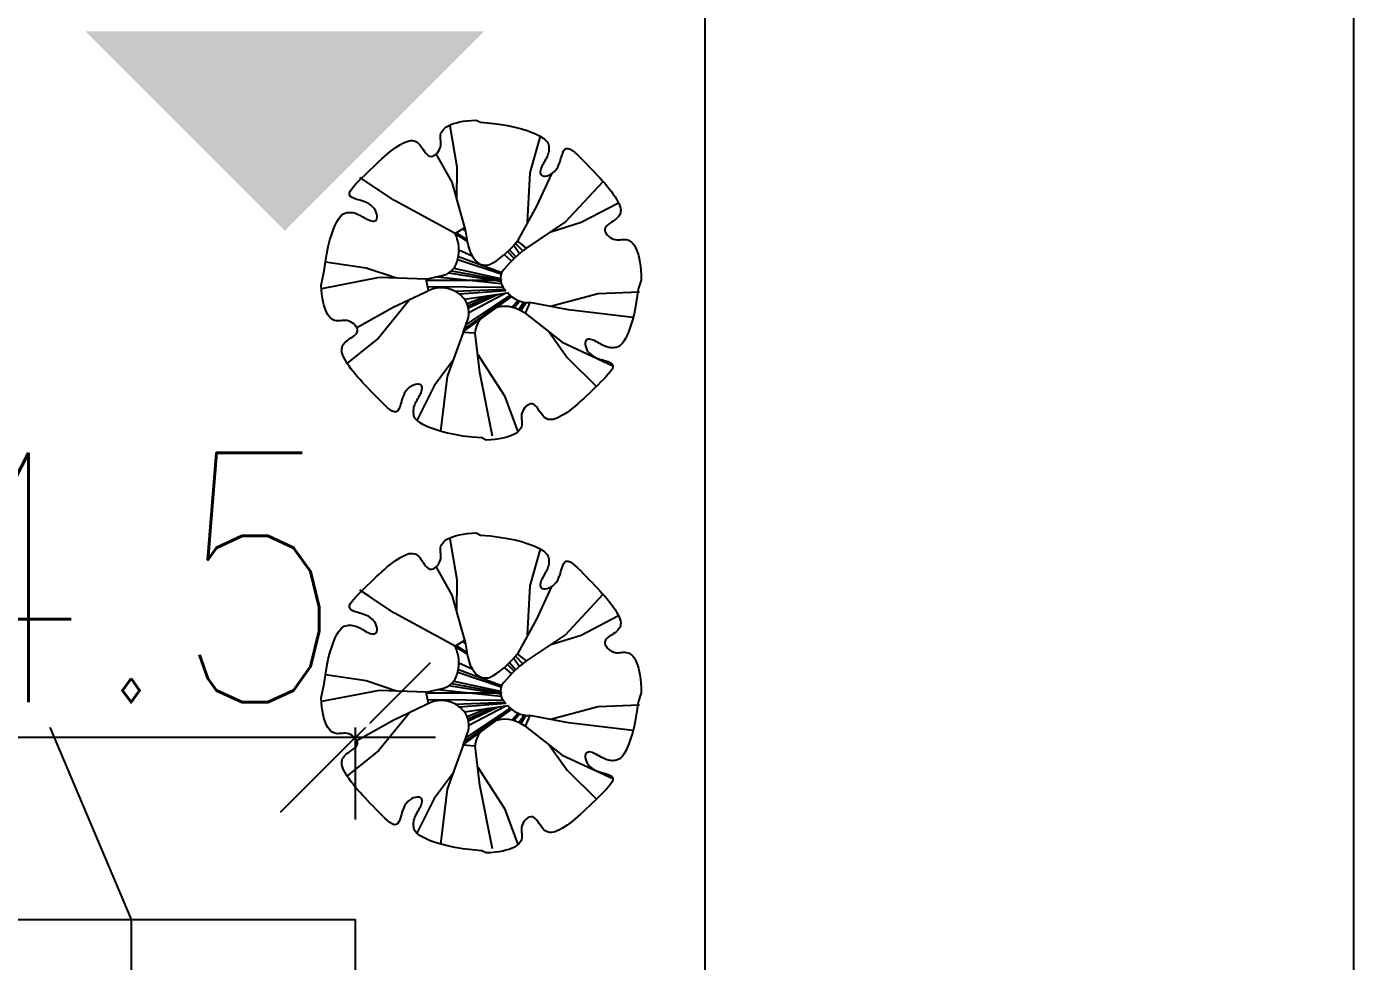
# Model space of a CAD drawing. Extents: x -93062 to 326984, y -142534 to 91021.
# Drawn here: x -54163 to -53540, y 82304 to 82742 of the extents above; entities that cross this region are included whole.
import ezdxf
from ezdxf.enums import TextEntityAlignment as Align

# ---------------------------------------------------------------- set-up
doc = ezdxf.new("R2010")
doc.units = 0
doc.header["$LTSCALE"] = 1000
doc.header["$MEASUREMENT"] = 0
doc.layers.get('0').update_dxf_attribs({"color": 8})
doc.styles.add('COMPLEX', font='COMPLEX')
doc.styles.add('hz', font='GEDITXT', dxfattribs={"width": 0.8, "bigfont": 'DXT'})
doc.styles.add('SIM', font='GEDITXT', dxfattribs={"width": 0.8, "bigfont": 'DXT'})
doc.styles.add('SIMPLEX', font='GEDITXT', dxfattribs={"height": 0.2, "bigfont": 'DXT'})
doc.styles.get("Standard").update_dxf_attribs({"font": 'gbenor.shx', "bigfont": 'gbcbig.shx'})

# ---------------------------------------------------------------- blocks, each defined once
blk = doc.blocks.new('_Oblique')
at = {"color": 0, "linetype": 'ByBlock', "lineweight": -2}
blk.add_line((-0.5, -0.5), (0.5, 0.5), dxfattribs=at)
blk = doc.blocks.new('A$C672165B9')
blk.add_hatch(color=251).paths.add_polyline_path([(11451.3, 15467.7), (10949.1, 15467.7), (11200.2, 15216.7)])
at = {"color": 251, "ltscale": 10}
for p, q in [((12547.2, 19521.2), (12547.2, 14893.5)), ((12547.2, 14893.5), (12547.2, 10817.5)), ((10723.1, 14348.8), (11289.2, 14348.8)), ((11006.2, 14348.8), (11006.2, 11361))]:
    blk.add_line(p, q, dxfattribs=at)
at = {"color": 251, "ltscale": 5}
blk.add_line((11729.5, 16477.1), (11729.5, 10062.7), dxfattribs=at)
at = {"color": 251}
for p, q in [((11417.2, 15296.9), (11408.6, 15348.3)), ((11509.3, 15289.6), (11522.3, 15335.7)), ((11411, 15277.7), (11391, 15313.5)), ((11416.9, 15256.8), (11417.2, 15296.9)), ((11506, 15227.5), (11509.3, 15289.6)), ((11338.2, 15254.9), (11294.8, 15283.8)), ((11427.2, 15220.9), (11411, 15277.7)), ((11536.3, 15288.4), (11517.4, 15247.4)), ((11553.6, 15227.3), (11601.3, 15278.7)), ((11414.8, 15213.3), (11338.2, 15254.9)), ((11517.4, 15247.4), (11493.5, 15203.9)), ((11573.7, 15227.3), (11620, 15251.4)), ((11504.5, 15194.4), (11553.6, 15227.3)), ((11535.5, 15215.3), (11573.7, 15227.3)), ((11414.8, 15213.3), (11427.2, 15220.9)), ((11414.8, 15213.3), (11414.8, 15213.3)), ((11414.9, 15213), (11430, 15203.6)), ((11416.1, 15214.1), (11429.7, 15205.4)), ((11424.1, 15219), (11428, 15216.2)), ((11427.2, 15220.9), (11430.5, 15200.6)), ((11419.6, 15192.5), (11436.2, 15185)), ((11480.8, 15190.3), (11489.1, 15181.7)), ((11483.3, 15192.6), (11491.1, 15183.6)), ((11488.8, 15198.4), (11495.9, 15187.9)), ((11490.8, 15200.6), (11500, 15191.3)), ((11493.6, 15203.5), (11504.5, 15194.8)), ((11504.5, 15194.8), (11500.9, 15191.9)), ((11302.7, 15169.5), (11251.2, 15177.2)), ((11418.1, 15180.5), (11472.8, 15162.3)), ((11418.9, 15184.2), (11473.5, 15163.9)), ((11476.6, 15186.5), (11485.9, 15178.5)), ((11319, 15157.7), (11246.5, 15143.4)), ((11340.7, 15156.8), (11302.7, 15169.5)), ((11378.1, 15155.5), (11319, 15157.7)), ((11378.1, 15155.5), (11398.6, 15160.1)), ((11381.4, 15141.4), (11378.1, 15155.5)), ((11392.4, 15158.7), (11472.8, 15150.3)), ((11407, 15163.7), (11472.1, 15153.3)), ((11410.3, 15166.3), (11473.8, 15154.4)), ((11413, 15169.3), (11471.9, 15156.4)), ((11336.5, 15120.2), (11376.3, 15138.9)), ((11376.3, 15138.9), (11381.4, 15141.4)), ((11378.3, 15154.4), (11473.8, 15154.4)), ((11380.3, 15146.4), (11475.2, 15145.4)), ((11414.8, 15140.5), (11477.1, 15143)), ((11420.1, 15137), (11478.7, 15141.4)), ((11426.5, 15130.6), (11481.3, 15138.6)), ((11595.2, 15137.5), (11647.3, 15139.6)), ((11357.4, 15129.6), (11318.2, 15081.4)), ((11425.4, 15089.5), (11486.1, 15133.8)), ((11426.7, 15093.1), (11485.4, 15134.4)), ((11428.4, 15097.9), (11484.4, 15135.3)), ((11429.9, 15124.8), (11454.6, 15134.7)), ((11430.9, 15122), (11462.9, 15135.9)), ((11431.6, 15119.4), (11468.9, 15136.8)), ((11432.2, 15113.7), (11478.6, 15138.2)), ((11486.4, 15120.3), (11494.4, 15128.8)), ((11488.6, 15119.7), (11496, 15128.1)), ((11495, 15117.1), (11501.5, 15126.6)), ((11497.8, 15115.6), (11504.3, 15126.2)), ((11508.8, 15126.1), (11503.2, 15112.6)), ((11557.6, 15116.8), (11508.8, 15126.1)), ((11535.2, 15121.5), (11595.2, 15137.5)), ((11290.8, 15094.6), (11336.5, 15120.2)), ((11503.2, 15112.6), (11495.8, 15116.7)), ((11503.2, 15112.6), (11549.7, 15076.2)), ((11638.8, 15107.2), (11557.6, 15116.8)), ((11425.1, 15088.6), (11404.7, 15033.1)), ((11425.1, 15088.6), (11430.5, 15103.6)), ((11439.6, 15087.5), (11425.1, 15088.6)), ((11532.7, 15089.7), (11555.9, 15057)), ((10698, 15076.7), (11006.2, 14348.8)), ((11318.2, 15081.4), (11278.5, 15049.9)), ((11445.8, 15038.2), (11440, 15087.7)), ((11549.7, 15076.2), (11613.6, 15046.6)), ((11443.3, 15060.9), (11477.1, 15008.8)), ((11555.9, 15057), (11593.1, 15020.5)), ((11412.3, 15053.5), (11388.5, 15021.3)), ((11461.8, 14958), (11445.8, 15038.2)), ((11388.5, 15021.3), (11366.7, 14977.6)), ((11404.7, 15033.1), (11396.4, 14964)), ((11477.1, 15008.8), (11494, 14963.3)), ((11417.2, 14776.7), (11408.6, 14828.1)), ((11509.3, 14769.4), (11522.3, 14815.5)), ((11411, 14757.6), (11391, 14793.4)), ((11416.9, 14736.6), (11417.2, 14776.7)), ((11427.2, 14700.7), (11411, 14757.6)), ((11506, 14707.4), (11509.3, 14769.4)), ((11536.3, 14768.2), (11517.4, 14727.3)), ((11553.6, 14707.2), (11601.3, 14758.6)), ((11414.8, 14693.2), (11338.2, 14734.7)), ((11517.4, 14727.3), (11493.5, 14683.7)), ((11573.7, 14707.2), (11620, 14731.3)), ((11504.5, 14674.2), (11553.6, 14707.2)), ((11535.5, 14695.1), (11573.7, 14707.2)), ((11414.8, 14693.2), (11427.2, 14700.7)), ((11414.8, 14693.2), (11414.8, 14693.2)), ((11414.9, 14692.8), (11430, 14683.4)), ((11416.1, 14693.9), (11429.7, 14685.2)), ((11424.1, 14698.9), (11428, 14696.1)), ((11427.2, 14700.7), (11430.5, 14680.4)), ((11289.2, 14474.6), (11289.2, 14679.1)), ((11419.6, 14672.3), (11436.2, 14664.8)), ((11480.8, 14670.1), (11489.1, 14661.6)), ((11483.3, 14672.5), (11491.1, 14663.5)), ((11488.8, 14678.2), (11495.9, 14667.7)), ((11490.8, 14680.5), (11500, 14671.1)), ((11493.6, 14683.3), (11504.5, 14674.7)), ((11504.5, 14674.7), (11500.9, 14671.8)), ((11418.1, 14660.4), (11472.8, 14642.1)), ((11418.9, 14664), (11473.5, 14643.8)), ((11476.6, 14666.3), (11485.9, 14658.3)), ((11378.1, 14635.4), (11319, 14637.5)), ((11378.1, 14635.4), (11398.6, 14639.9)), ((11392.4, 14638.5), (11472.8, 14630.2)), ((11407, 14643.5), (11472.1, 14633.1)), ((11410.3, 14646.1), (11473.8, 14634.3)), ((11413, 14649.1), (11471.9, 14636.3)), ((11376.3, 14618.8), (11381.4, 14621.2)), ((11381.4, 14621.2), (11378.1, 14635.4)), ((11378.3, 14634.3), (11473.8, 14634.3)), ((11380.3, 14626.2), (11475.2, 14625.2)), ((11414.8, 14620.3), (11477.1, 14622.8)), ((11420.1, 14616.8), (11478.7, 14621.2)), ((11357.4, 14609.4), (11318.2, 14561.2)), ((11336.5, 14600), (11376.3, 14618.8)), ((11425.4, 14569.4), (11486.1, 14613.7)), ((11426.5, 14610.4), (11481.3, 14618.4)), ((11426.7, 14572.9), (11485.4, 14614.2)), ((11428.4, 14577.7), (11484.4, 14615.1)), ((11429.9, 14604.6), (11454.6, 14614.5)), ((11430.9, 14601.8), (11462.9, 14615.7)), ((11431.6, 14599.3), (11468.9, 14616.6)), ((11432.2, 14593.5), (11478.6, 14618)), ((11486.4, 14600.1), (11494.4, 14608.6)), ((11488.6, 14599.5), (11496, 14607.9)), ((11495, 14596.9), (11501.5, 14606.4)), ((11497.8, 14595.4), (11504.3, 14606.1)), ((11508.8, 14605.9), (11503.2, 14592.5)), ((11557.6, 14596.6), (11508.8, 14605.9)), ((11535.2, 14601.3), (11595.2, 14617.3)), ((11595.2, 14617.3), (11647.3, 14619.4)), ((11503.2, 14592.5), (11495.8, 14596.5)), ((11503.2, 14592.5), (11549.7, 14556)), ((11638.8, 14587.1), (11557.6, 14596.6)), ((10622.5, 14578.4), (11389.9, 14578.4)), ((11425.1, 14568.5), (11430.5, 14583.5)), ((11318.2, 14561.2), (11278.5, 14529.8)), ((11425.1, 14568.5), (11404.7, 14513)), ((11439.6, 14567.3), (11425.1, 14568.5)), ((11445.8, 14518), (11440, 14567.6)), ((11532.7, 14569.5), (11555.9, 14536.9)), ((11549.7, 14556), (11613.6, 14526.4)), ((11443.3, 14540.8), (11477.1, 14488.6)), ((11555.9, 14536.9), (11593.1, 14500.3)), ((11412.3, 14533.3), (11388.5, 14501.1)), ((11404.7, 14513), (11396.4, 14443.8)), ((11461.8, 14437.8), (11445.8, 14518)), ((11388.5, 14501.1), (11366.7, 14457.5)), ((11477.1, 14488.6), (11494, 14443.2)), ((11289.2, 11078), (11289.2, 14348.8))]:
    blk.add_line(p, q, dxfattribs=at)
for centre, radius, start, end in [((11358.6, 15188.2), 61.6, 14.4178, 24.1148), ((11374.4, 15192.2), 45.2, 336.9883, 14.4178), ((11474.9, 15207.9), 44.9, 189.3639, 219.0167), ((11391.9, 15285.9), 130.6, 302.6981, 321.0769), ((11589.2, 15078.2), 144, 127.8129, 143.5558), ((11393.3, 15184.2), 24.7, 282.5027, 336.9883), ((11453.2, 15190.4), 17.1, 219.0167, 302.6981), ((11491.4, 15156.3), 19.5, 157.6896, 229.9924), ((11397.2, 15107.9), 37, 40.3701, 115.2365), ((11507.7, 15160), 34, 217.5776, 271.9347), ((11403.7, 15113.4), 28.5, 340.023, 40.3701), ((11477.6, 15083.1), 38.2, 61.518, 173.4049), ((11358.6, 14668), 61.6, 14.4178, 24.1148), ((11374.4, 14672.1), 45.2, 336.9883, 14.4178), ((11474.9, 14687.8), 44.9, 189.3639, 219.0167), ((11391.9, 14765.8), 130.6, 302.6981, 321.0769), ((11589.2, 14558), 144, 127.8129, 143.5558), ((11393.3, 14664.1), 24.7, 282.5027, 336.9883), ((11453.2, 14670.2), 17.1, 219.0167, 302.6981), ((11491.4, 14636.1), 19.5, 157.6896, 229.9924), ((11397.2, 14587.7), 37, 40.3701, 115.2365), ((11403.7, 14593.2), 28.5, 340.023, 40.3701), ((11507.7, 14639.8), 34, 217.5776, 271.9347), ((11477.6, 14562.9), 38.2, 61.518, 173.4049)]:
    blk.add_arc(centre, radius, start, end, dxfattribs=at)
at = {"color": 251, "xscale": 188.7010318362808, "yscale": 188.7010318362808, "zscale": 188.7010318362808}
blk.add_blockref('_Oblique', (11289.2, 14578.4), dxfattribs=at)
at = {"color": 251, "style": 'SIMPLEX', "width": 0.8}
for height, p in [(75.5, (5032.8, 24516.1)), (75.5, (4692.1, 24249.2)), (251.6, (24745.2, 6386.7))]:
    blk.add_attdef('JZW', text='', height=height, rotation=360, dxfattribs=at).set_placement(p, align=Align.MIDDLE)
at = {"color": 251, "style": 'COMPLEX', "width": 1.041667}
for height, p, p2 in [(135.3, (18779.9, 24022.5), (18900.7, 24022.5)), (112.7, (24159.1, 23918), (24259.7, 23918)), (112.7, (19107.7, 22514.6), (19208.3, 22514.6)), (112.7, (19107.7, 21130.8), (19208.3, 21130.8)), (112.7, (19107.7, 19910.6), (19208.3, 19910.6)), (112.7, (19107.7, 19155.8), (19208.3, 19155.8)), (112.7, (19107.7, 17646.2), (19208.3, 17646.2)), (112.7, (19107.7, 16262.4), (19208.3, 16262.4)), (112.7, (19107.7, 15255.9), (19208.3, 15255.9)), (112.7, (19107.7, 14167), (19208.3, 14167)), (112.7, (19107.7, 13933.9), (19208.3, 13933.9)), (112.7, (19107.7, 12878.3), (19208.3, 12878.3)), (146.5, (35125.9, 12740.3), (35256.8, 12740.3)), (112.7, (19107.7, 11494.5), (19208.3, 11494.5)), (112.7, (19107.7, 10274.2), (19208.3, 10274.2)), (112.7, (19107.7, 9519.4), (19208.3, 9519.4)), (112.7, (19107.7, 8009.8), (19208.3, 8009.8)), (112.7, (19107.7, 6626), (19208.3, 6626)), (112.7, (19107.7, 5619.6), (19208.3, 5619.6)), (112.7, (18534.3, 4487.4), (18635, 4487.4)), (135.3, (10257.2, 2831.6), (10378, 2831.6)), (135.3, (9845, 2443.5), (9965.8, 2443.5))]:
    blk.add_attdef('A', text='', height=height, dxfattribs=at).set_placement(p, p2, align=Align.FIT)
at = {"color": 251, "style": 'hz', "width": 0.8}
for p in [(16426.9, 23704), (10887.9, 22293), (14720.8, 19772.4), (17974.9, 19082.8), (25961.4, 18486), (38100.4, 18366.3), (11528.9, 17640.7), (26545.9, 15647), (10782.8, 15493.4), (17847.7, 14761.2), (11764.5, 12831.7), (14968.4, 10742.1), (5313.3, 9148.4), (25534.1, 9009.2), (3089.1, 8401.9), (26406.5, 6157.4), (17784.5, 5258), (29076.2, 4512.3), (15144.7, 4201.8), (37066.7, 4015)]:
    blk.add_attdef('9.80', p, '', height=440.3, dxfattribs=at)
at = {"color": 251, "style": 'COMPLEX', "width": 1.041667}
for height, p, p2 in [(135.3, (18273.7, 23709.6), (18273.7, 23588.8)), (146.5, (34895.1, 12644.2), (34895.1, 12513.3))]:
    blk.add_attdef('A', text='', height=height, rotation=270, dxfattribs=at).set_placement(p, p2, align=Align.FIT)
at = {"color": 251, "style": 'COMPLEX', "text_generation_flag": 4, "width": 1.041667}
for p, p2 in [((32232.5, 22773.3), (32353.3, 22773.3)), ((25004, 19495), (25124.8, 19495)), ((37956.5, 15917.2), (38077.2, 15917.2)), ((37584.1, 15544.8), (37704.9, 15544.8)), ((30848.7, 13137), (30969.5, 13137)), ((30933.8, 10635.5), (31054.6, 10635.5)), ((31191.9, 10370.8), (31312.7, 10370.8)), ((25004, 9858.6), (25124.8, 9858.6))]:
    blk.add_attdef('A', text='', height=135.3, dxfattribs=at).set_placement(p, p2, align=Align.FIT)
at = {"color": 251, "width": 0.8, "flags": 9}
for tag, p in [('XSIZE', (4025.5, 20391)), ('YSIZE', (4070.3, 20399.8)), ('XSIZE', (4021, 20376.2)), ('YSIZE', (4113.1, 20385.5)), ('XSIZE', (4025.5, 19762)), ('YSIZE', (4070.3, 19770.8)), ('YSIZE', (4113.1, 19756.5)), ('XSIZE', (4021, 19747.2)), ('YSIZE', (4070.3, 19141.8)), ('XSIZE', (4025.5, 19133)), ('YSIZE', (4113.1, 19127.5)), ('XSIZE', (4021, 19118.2)), ('XSIZE', (4025.5, 18504)), ('YSIZE', (4070.3, 18512.7)), ('XSIZE', (4021, 18489.2)), ('YSIZE', (4113.1, 18498.4)), ('YSIZE', (4070.3, 17883.7)), ('XSIZE', (4025.5, 17875)), ('YSIZE', (4113.1, 17869.4)), ('XSIZE', (4021, 17860.2)), ('XSIZE', (4350.4, 17282.1)), ('YSIZE', (4395.3, 17290.8)), ('XSIZE', (4345.9, 17267.3)), ('YSIZE', (4438.1, 17276.5)), ('YSIZE', (5105.1, 17097.7)), ('YSIZE', (5734.1, 17097.7)), ('XSIZE', (5060.2, 17088.9)), ('YSIZE', (5147.9, 17083.4)), ('XSIZE', (5689.2, 17088.9)), ('YSIZE', (5776.9, 17083.4)), ('XSIZE', (5055.7, 17074.1)), ('XSIZE', (5684.7, 17074.1))]:
    blk.add_attdef(tag, p, '', height=0.0687, dxfattribs=at)
at = {"color": 251, "insert": (11006.2, 14779.7), "char_height": 314.5, "attachment_point": 5, "style": 'SIM', "bg_fill": 3, "box_fill_scale": 1.1, "bg_fill_color": 256, "bg_fill_true_color": 13158600, "bg_fill_transparency": 0}
blk.add_mtext('4.5', dxfattribs=at)
at = {"color": 251}
for p, q in [((11338.2, 14734.7), (11294.8, 14763.6)), ((11302.7, 14649.4), (11251.2, 14657.1)), ((11319, 14637.5), (11246.5, 14623.3)), ((11340.7, 14636.6), (11302.7, 14649.4)), ((11290.8, 14574.4), (11336.5, 14600))]:
    blk.add_line(p, q, dxfattribs=at)
for points in [[(11498.4, 14981.3), (11498.5, 14979.3), (11498.7, 14977.3), (11498.9, 14975.4), (11498.9, 14973.4), (11498.8, 14971.5), (11498.3, 14969.7), (11497.6, 14967.9), (11496.5, 14966.1), (11495.2, 14964.4), (11493.4, 14962.8), (11491.3, 14961.3), (11488.8, 14959.8), (11485.9, 14958.5), (11482.6, 14957.3), (11478.9, 14956.1), (11474.8, 14955.2), (11470.2, 14954.3), (11465.2, 14953.7), (11459.8, 14953.2), (11453.9, 14952.9), (11448.5, 14955.5), (11436.1, 14956.6), (11424.7, 14958), (11414.4, 14959.7), (11405.2, 14961.7), (11397, 14963.8), (11389.7, 14966), (11383.5, 14968.2), (11378.3, 14970.4), (11374, 14972.5), (11370.6, 14974.5), (11368, 14976.5), (11366, 14978.3), (11364.5, 14980.1), (11363.6, 14981.9), (11362.9, 14983.6), (11362.6, 14985.4), (11362.4, 14987.1), (11362.3, 14988.8), (11362.4, 14990.6), (11362.6, 14992.3), (11362.9, 14994.1), (11363.4, 14995.9), (11364.1, 14997.7), (11364.9, 14999.5), (11365.8, 15001.4), (11366.8, 15003.3), (11367.9, 15005.2), (11369, 15007.1), (11370, 15009), (11371, 15010.9), (11371.9, 15012.7), (11372.5, 15014.5), (11373, 15016.1), (11373.2, 15017.7), (11373.2, 15019.2), (11372.9, 15020.4), (11372.3, 15021.5), (11371.5, 15022.4), (11370.3, 15023), (11368.7, 15023.3), (11366.8, 15023.2), (11364.7, 15022.9), (11362.3, 15022.1), (11359.9, 15021), (11357.4, 15019.5), (11355.1, 15017.5), (11352.9, 15015.1), (11351.1, 15012.2), (11349.5, 15008.8), (11348.2, 15005.1), (11347.1, 15001.4), (11346, 14997.7), (11344.9, 14994.4), (11343.6, 14991.6), (11342.1, 14989.5), (11340.3, 14988.4), (11338.1, 14988.4), (11335.5, 14989.4), (11332.6, 14991.2), (11329.4, 14993.7), (11326.1, 14996.7), (11322.6, 15000.2), (11319, 15003.8), (11315.4, 15007.6), (11311.8, 15011.3), (11308.3, 15014.9), (11304.8, 15018.5), (11301.4, 15022), (11298.1, 15025.5), (11294.9, 15029), (11291.9, 15032.5), (11288.9, 15035.9), (11286.1, 15039.3), (11283.5, 15042.8), (11281, 15046.1), (11278.8, 15049.4), (11276.9, 15052.6), (11275.2, 15055.6), (11273.8, 15058.5), (11272.8, 15061.2), (11272.1, 15063.6), (11271.8, 15065.9), (11271.8, 15068), (11272.2, 15070), (11272.9, 15071.9), (11273.9, 15073.6), (11275.3, 15075.3), (11277, 15076.9), (11279, 15078.4), (11281.2, 15080), (11283.5, 15081.5), (11285.7, 15083.1), (11287.8, 15084.7), (11289.5, 15086.3), (11290.8, 15088.1), (11291.6, 15089.9), (11291.7, 15091.8), (11291.2, 15093.7), (11290.2, 15095.7), (11288.8, 15097.5), (11287.1, 15099.2), (11285.1, 15100.7), (11283, 15102), (11280.9, 15102.9), (11278.7, 15103.4), (11276.6, 15103.6), (11274.5, 15103.6), (11272.5, 15103.5), (11270.5, 15103.3), (11268.6, 15103.2), (11266.6, 15103.1), (11264.7, 15103.3), (11262.9, 15103.7), (11261.1, 15104.4), (11259.3, 15105.5), (11257.6, 15106.9), (11256, 15108.6), (11254.5, 15110.7), (11253, 15113.2), (11251.7, 15116.1), (11250.5, 15119.4), (11249.3, 15123.1), (11248.4, 15127.2), (11247.5, 15131.8), (11246.9, 15136.8), (11246.4, 15142.2), (11246.1, 15148.1), (11247.2, 15154.1), (11249.8, 15166), (11251.2, 15177.3), (11252.9, 15187.6), (11254.9, 15196.8), (11257, 15205.1), (11259.2, 15212.3), (11261.4, 15218.5), (11263.6, 15223.7), (11265.7, 15228), (11267.7, 15231.4), (11269.7, 15234.1), (11271.5, 15236.1), (11273.3, 15237.5), (11275.1, 15238.5), (11276.8, 15239.1), (11278.6, 15239.5), (11280.3, 15239.7), (11282, 15239.8), (11283.8, 15239.7), (11285.5, 15239.5), (11287.3, 15239.1), (11289.1, 15238.6), (11290.9, 15238), (11292.7, 15237.2), (11294.6, 15236.2), (11296.5, 15235.2), (11298.4, 15234.1), (11300.3, 15233), (11302.2, 15232), (11304.1, 15231), (11305.9, 15230.2), (11307.7, 15229.5), (11309.3, 15229), (11310.9, 15228.8), (11312.4, 15228.8), (11313.6, 15229.1), (11314.7, 15229.7), (11315.6, 15230.6), (11316.2, 15231.8), (11316.5, 15233.3), (11316.4, 15235.2), (11316.1, 15237.4), (11315.3, 15239.7), (11314.2, 15242.2), (11312.7, 15244.6), (11310.7, 15246.9), (11308.3, 15249.1), (11305.4, 15251), (11302, 15252.5), (11298.3, 15253.8), (11294.6, 15255), (11290.9, 15256.1), (11287.6, 15257.2), (11284.8, 15258.4), (11282.7, 15259.9), (11281.6, 15261.7), (11281.6, 15263.9), (11282.6, 15266.5), (11284.4, 15269.4), (11286.9, 15272.6), (11289.9, 15276), (11293.4, 15279.5), (11297, 15283.1), (11300.8, 15286.7), (11304.5, 15290.2), (11308.1, 15293.8), (11311.7, 15297.2), (11315.2, 15300.6), (11318.7, 15303.9), (11322.2, 15307.1), (11325.7, 15310.2), (11329.1, 15313.1), (11332.5, 15315.9), (11336, 15318.6), (11339.3, 15321), (11342.6, 15323.2), (11345.8, 15325.2), (11348.8, 15326.8), (11351.7, 15328.2), (11354.4, 15329.2), (11356.8, 15329.9), (11359.1, 15330.3), (11361.2, 15330.2), (11363.2, 15329.9), (11365.1, 15329.2), (11366.8, 15328.1), (11368.5, 15326.7), (11370.1, 15325), (11371.6, 15323), (11373.2, 15320.8), (11374.7, 15318.5), (11376.3, 15316.3), (11377.9, 15314.2), (11379.5, 15312.5), (11381.3, 15311.2), (11383.1, 15310.4), (11385, 15310.3), (11386.9, 15310.8), (11388.9, 15311.8), (11390.7, 15313.2), (11392.4, 15315), (11393.9, 15316.9), (11395.2, 15319), (11396.1, 15321.2), (11396.6, 15323.3), (11396.8, 15325.4), (11396.8, 15327.5), (11396.7, 15329.5), (11396.5, 15331.5), (11396.4, 15333.5), (11396.3, 15335.4), (11396.5, 15337.3), (11396.9, 15339.1), (11397.6, 15341), (11398.7, 15342.7), (11400.1, 15344.4), (11401.8, 15346), (11403.9, 15347.5), (11406.4, 15349), (11409.3, 15350.3), (11412.6, 15351.6), (11416.3, 15352.7), (11420.4, 15353.7), (11425, 15354.5), (11430, 15355.2), (11435.4, 15355.7), (11441.3, 15356), (11446.7, 15353.3), (11459.2, 15352.3), (11470.5, 15350.8), (11480.8, 15349.1), (11490, 15347.2), (11498.3, 15345), (11505.5, 15342.8), (11511.7, 15340.6), (11516.9, 15338.4), (11521.2, 15336.3), (11524.6, 15334.3), (11527.3, 15332.4), (11529.3, 15330.5), (11530.7, 15328.7), (11531.7, 15326.9), (11532.3, 15325.2), (11532.7, 15323.5), (11532.9, 15321.7), (11533, 15320), (11532.9, 15318.3), (11532.7, 15316.5), (11532.3, 15314.8), (11531.8, 15313), (11531.2, 15311.2), (11530.4, 15309.3), (11529.4, 15307.4), (11528.4, 15305.5), (11527.3, 15303.6), (11526.2, 15301.7), (11525.2, 15299.8), (11524.2, 15297.9), (11523.4, 15296.1), (11522.7, 15294.4), (11522.2, 15292.7), (11522, 15291.1), (11522, 15289.7), (11522.3, 15288.4), (11522.9, 15287.3), (11523.8, 15286.5), (11525, 15285.9), (11526.5, 15285.6), (11528.4, 15285.6), (11530.6, 15286), (11532.9, 15286.7), (11535.4, 15287.8), (11537.8, 15289.4), (11540.1, 15291.3), (11542.3, 15293.8), (11544.2, 15296.7), (11545.7, 15300), (11547, 15303.7), (11548.2, 15307.5), (11549.3, 15311.1), (11550.4, 15314.4), (11551.6, 15317.2), (11553.1, 15319.3), (11554.9, 15320.4), (11557.1, 15320.4), (11559.7, 15319.5), (11562.6, 15317.6), (11565.8, 15315.1), (11569.2, 15312.1), (11572.7, 15308.7), (11576.3, 15305), (11579.9, 15301.3), (11583.4, 15297.6), (11587, 15293.9), (11590.4, 15290.4), (11593.8, 15286.8), (11597.1, 15283.3), (11600.3, 15279.8), (11603.4, 15276.4), (11606.3, 15272.9), (11609.1, 15269.5), (11611.8, 15266.1), (11614.2, 15262.7), (11616.4, 15259.4), (11618.4, 15256.3), (11620, 15253.2), (11621.4, 15250.4), (11622.4, 15247.7), (11623.1, 15245.2), (11623.5, 15242.9), (11623.4, 15240.8), (11623.1, 15238.8), (11622.4, 15237), (11621.3, 15235.2), (11619.9, 15233.6), (11618.2, 15232), (11616.2, 15230.4), (11614, 15228.9), (11611.7, 15227.3), (11609.5, 15225.8), (11607.4, 15224.2), (11605.7, 15222.5), (11604.4, 15220.8), (11603.6, 15219), (11603.5, 15217.1), (11604, 15215.1), (11605, 15213.2), (11606.4, 15211.3), (11608.2, 15209.6), (11610.1, 15208.1), (11612.2, 15206.9), (11614.4, 15205.9), (11616.5, 15205.4), (11618.6, 15205.2), (11620.7, 15205.2), (11622.7, 15205.3), (11624.7, 15205.5), (11626.7, 15205.7), (11628.6, 15205.7), (11630.5, 15205.6), (11632.3, 15205.1), (11634.2, 15204.4), (11635.9, 15203.3), (11637.6, 15202), (11639.2, 15200.2), (11640.7, 15198.1), (11642.2, 15195.6), (11643.5, 15192.7), (11644.8, 15189.4), (11645.9, 15185.7), (11646.9, 15181.6), (11647.7, 15177), (11648.4, 15172), (11648.9, 15166.6), (11649.2, 15160.7), (11649.2, 15154.4), (11645.5, 15142.9), (11644, 15131.5), (11642.3, 15121.2), (11640.4, 15112), (11638.2, 15103.8), (11636, 15096.5), (11633.8, 15090.3), (11631.6, 15085.1), (11629.5, 15080.8), (11627.5, 15077.4), (11625.6, 15074.8), (11623.7, 15072.8), (11621.9, 15071.3), (11620.1, 15070.4), (11618.4, 15069.7), (11616.7, 15069.4), (11614.9, 15069.1), (11613.2, 15069.1), (11611.5, 15069.1), (11609.7, 15069.4), (11608, 15069.7), (11606.2, 15070.2), (11604.4, 15070.9), (11602.5, 15071.7), (11600.6, 15072.6), (11598.7, 15073.6), (11596.8, 15074.7), (11594.9, 15075.8), (11593, 15076.8), (11591.1, 15077.8), (11589.3, 15078.7), (11587.6, 15079.3), (11585.9, 15079.8), (11584.3, 15080), (11582.9, 15080), (11581.6, 15079.7), (11580.5, 15079.1), (11579.7, 15078.3), (11579.1, 15077.1), (11578.8, 15075.5), (11578.8, 15073.6), (11579.2, 15071.5), (11579.9, 15069.1), (11581, 15066.7), (11582.6, 15064.2), (11584.5, 15061.9), (11587, 15059.7), (11589.9, 15057.9), (11593.2, 15056.3), (11596.9, 15055), (11600.7, 15053.8), (11604.3, 15052.8), (11607.6, 15051.7), (11610.4, 15050.4), (11612.5, 15048.9), (11613.6, 15047.1), (11613.6, 15044.9), (11612.7, 15042.3), (11610.8, 15039.4), (11608.3, 15036.2), (11605.3, 15032.9), (11601.9, 15029.4), (11598.2, 15025.8), (11594.5, 15022.2), (11590.8, 15018.6), (11587.1, 15015.1), (11583.6, 15011.6), (11580, 15008.2), (11576.5, 15004.9), (11573, 15001.7), (11569.6, 14998.7), (11566.1, 14995.7), (11562.7, 14992.9), (11559.3, 14990.3), (11555.9, 14987.8), (11552.6, 14985.6), (11549.5, 14983.7), (11546.4, 14982), (11543.6, 14980.6), (11540.9, 14979.6), (11538.4, 14978.9), (11536.1, 14978.6), (11534, 14978.6), (11532, 14979), (11530.2, 14979.7), (11528.4, 14980.7), (11526.8, 14982.1), (11525.2, 14983.8), (11523.6, 14985.8), (11522.1, 14988), (11520.5, 14990.3), (11519, 14992.5), (11517.4, 14994.6), (11515.7, 14996.3), (11514, 14997.6), (11512.2, 14998.4), (11510.3, 14998.5), (11508.3, 14998), (11506.4, 14997), (11504.5, 14995.6), (11502.8, 14993.9), (11501.3, 14991.9), (11500.1, 14989.8), (11499.1, 14987.7), (11498.6, 14985.5), (11498.4, 14983.4)], [(11498.4, 14461.2), (11498.5, 14459.1), (11498.7, 14457.1), (11498.9, 14455.2), (11498.9, 14453.3), (11498.8, 14451.4), (11498.3, 14449.5), (11497.6, 14447.7), (11496.5, 14446), (11495.2, 14444.3), (11493.4, 14442.7), (11491.3, 14441.1), (11488.8, 14439.7), (11485.9, 14438.3), (11482.6, 14437.1), (11478.9, 14436), (11474.8, 14435), (11470.2, 14434.2), (11465.2, 14433.5), (11459.8, 14433), (11453.9, 14432.7), (11448.5, 14435.3), (11436.1, 14436.4), (11424.7, 14437.8), (11414.4, 14439.6), (11405.2, 14441.5), (11397, 14443.6), (11389.7, 14445.8), (11383.5, 14448.1), (11378.3, 14450.3), (11374, 14452.4), (11370.6, 14454.4), (11368, 14456.3), (11366, 14458.2), (11364.5, 14460), (11363.6, 14461.7), (11362.9, 14463.5), (11362.6, 14465.2), (11362.4, 14466.9), (11362.3, 14468.6), (11362.4, 14470.4), (11362.6, 14472.1), (11362.9, 14473.9), (11363.4, 14475.7), (11364.1, 14477.5), (11364.9, 14479.4), (11365.8, 14481.2), (11366.8, 14483.1), (11367.9, 14485.1), (11369, 14487), (11370, 14488.9), (11371, 14490.7), (11371.9, 14492.5), (11372.5, 14494.3), (11373, 14496), (11373.2, 14497.6), (11373.2, 14499), (11372.9, 14500.3), (11372.3, 14501.4), (11371.5, 14502.2), (11370.3, 14502.8), (11368.7, 14503.1), (11366.8, 14503.1), (11364.7, 14502.7), (11362.3, 14502), (11359.9, 14500.8), (11357.4, 14499.3), (11355.1, 14497.3), (11352.9, 14494.9), (11351.1, 14492), (11349.5, 14488.6), (11348.2, 14484.9), (11347.1, 14481.2), (11346, 14477.5), (11344.9, 14474.2), (11343.6, 14471.4), (11342.1, 14469.4), (11340.3, 14468.3), (11338.1, 14468.2), (11335.5, 14469.2), (11332.6, 14471), (11329.4, 14473.5), (11326.1, 14476.6), (11322.6, 14480), (11319, 14483.7), (11315.4, 14487.4), (11311.8, 14491.1), (11308.3, 14494.7), (11304.8, 14498.3), (11301.4, 14501.9), (11298.1, 14505.4), (11294.9, 14508.8), (11291.9, 14512.3), (11288.9, 14515.7), (11286.1, 14519.2), (11283.5, 14522.6), (11281, 14525.9), (11278.8, 14529.2), (11276.9, 14532.4), (11275.2, 14535.4), (11273.8, 14538.3), (11272.8, 14541), (11272.1, 14543.5), (11271.8, 14545.8), (11271.8, 14547.9), (11272.2, 14549.8), (11272.9, 14551.7), (11273.9, 14553.4), (11275.3, 14555.1), (11277, 14556.7), (11279, 14558.3), (11281.2, 14559.8), (11283.5, 14561.3), (11285.7, 14562.9), (11287.8, 14564.5), (11289.5, 14566.2), (11290.8, 14567.9), (11291.6, 14569.7), (11291.7, 14571.6), (11291.2, 14573.6), (11290.2, 14575.5), (11288.8, 14577.4), (11287.1, 14579.1), (11285.1, 14580.6), (11283, 14581.8), (11280.9, 14582.7), (11278.7, 14583.3), (11276.6, 14583.5), (11274.5, 14583.5), (11272.5, 14583.3), (11270.5, 14583.2), (11268.6, 14583), (11266.6, 14582.9), (11264.7, 14583.1), (11262.9, 14583.5), (11261.1, 14584.3), (11259.3, 14585.3), (11257.6, 14586.7), (11256, 14588.5), (11254.5, 14590.6), (11253, 14593), (11251.7, 14595.9), (11250.5, 14599.2), (11249.3, 14602.9), (11248.4, 14607.1), (11247.5, 14611.6), (11246.9, 14616.6), (11246.4, 14622.1), (11246.1, 14627.9), (11247.2, 14633.9), (11249.8, 14645.8), (11251.2, 14657.1), (11252.9, 14667.4), (11254.9, 14676.7), (11257, 14684.9), (11259.2, 14692.1), (11261.4, 14698.3), (11263.6, 14703.6), (11265.7, 14707.9), (11267.7, 14711.3), (11269.7, 14713.9), (11271.5, 14715.9), (11273.3, 14717.3), (11275.1, 14718.3), (11276.8, 14718.9), (11278.6, 14719.3), (11280.3, 14719.5), (11282, 14719.6), (11283.8, 14719.5), (11285.5, 14719.3), (11287.3, 14718.9), (11289.1, 14718.4), (11290.9, 14717.8), (11292.7, 14717), (11294.6, 14716.1), (11296.5, 14715), (11298.4, 14714), (11300.3, 14712.9), (11302.2, 14711.8), (11304.1, 14710.9), (11305.9, 14710), (11307.7, 14709.3), (11309.3, 14708.9), (11310.9, 14708.6), (11312.4, 14708.7), (11313.6, 14708.9), (11314.7, 14709.5), (11315.6, 14710.4), (11316.2, 14711.6), (11316.5, 14713.2), (11316.4, 14715.1), (11316.1, 14717.2), (11315.3, 14719.6), (11314.2, 14722), (11312.7, 14724.4), (11310.7, 14726.8), (11308.3, 14728.9), (11305.4, 14730.8), (11302, 14732.4), (11298.3, 14733.7), (11294.6, 14734.8), (11290.9, 14735.9), (11287.6, 14737), (11284.8, 14738.3), (11282.7, 14739.7), (11281.6, 14741.6), (11281.6, 14743.8), (11282.6, 14746.4), (11284.4, 14749.3), (11286.9, 14752.4), (11289.9, 14755.8), (11293.4, 14759.3), (11297, 14762.9), (11300.8, 14766.5), (11304.5, 14770.1), (11308.1, 14773.6), (11311.7, 14777.1), (11315.2, 14780.4), (11318.7, 14783.7), (11322.2, 14786.9), (11325.7, 14790), (11329.1, 14793), (11332.5, 14795.8), (11336, 14798.4), (11339.3, 14800.8), (11342.6, 14803), (11345.8, 14805), (11348.8, 14806.7), (11351.7, 14808), (11354.4, 14809.1), (11356.8, 14809.8), (11359.1, 14810.1), (11361.2, 14810.1), (11363.2, 14809.7), (11365.1, 14809), (11366.8, 14807.9), (11368.5, 14806.6), (11370.1, 14804.9), (11371.6, 14802.8), (11373.2, 14800.6), (11374.7, 14798.3), (11376.3, 14796.1), (11377.9, 14794.1), (11379.5, 14792.3), (11381.3, 14791), (11383.1, 14790.3), (11385, 14790.2), (11386.9, 14790.7), (11388.9, 14791.6), (11390.7, 14793.1), (11392.4, 14794.8), (11393.9, 14796.7), (11395.2, 14798.9), (11396.1, 14801), (11396.6, 14803.2), (11396.8, 14805.3), (11396.8, 14807.3), (11396.7, 14809.4), (11396.5, 14811.4), (11396.4, 14813.3), (11396.3, 14815.2), (11396.5, 14817.1), (11396.9, 14819), (11397.6, 14820.8), (11398.7, 14822.5), (11400.1, 14824.2), (11401.8, 14825.8), (11403.9, 14827.4), (11406.4, 14828.8), (11409.3, 14830.2), (11412.6, 14831.4), (11416.3, 14832.5), (11420.4, 14833.5), (11425, 14834.3), (11430, 14835), (11435.4, 14835.5), (11441.3, 14835.8), (11446.7, 14833.2), (11459.2, 14832.1), (11470.5, 14830.7), (11480.8, 14828.9), (11490, 14827), (11498.3, 14824.9), (11505.5, 14822.7), (11511.7, 14820.4), (11516.9, 14818.2), (11521.2, 14816.1), (11524.6, 14814.1), (11527.3, 14812.2), (11529.3, 14810.3), (11530.7, 14808.5), (11531.7, 14806.8), (11532.3, 14805), (11532.7, 14803.3), (11532.9, 14801.6), (11533, 14799.9), (11532.9, 14798.1), (11532.7, 14796.4), (11532.3, 14794.6), (11531.8, 14792.8), (11531.2, 14791), (11530.4, 14789.1), (11529.4, 14787.3), (11528.4, 14785.4), (11527.3, 14783.4), (11526.2, 14781.5), (11525.2, 14779.6), (11524.2, 14777.8), (11523.4, 14776), (11522.7, 14774.2), (11522.2, 14772.5), (11522, 14770.9), (11522, 14769.5), (11522.3, 14768.2), (11522.9, 14767.1), (11523.8, 14766.3), (11525, 14765.7), (11526.5, 14765.4), (11528.4, 14765.4), (11530.6, 14765.8), (11532.9, 14766.5), (11535.4, 14767.7), (11537.8, 14769.2), (11540.1, 14771.2), (11542.3, 14773.6), (11544.2, 14776.5), (11545.7, 14779.9), (11547, 14783.6), (11548.2, 14787.3), (11549.3, 14791), (11550.4, 14794.3), (11551.6, 14797.1), (11553.1, 14799.1), (11554.9, 14800.2), (11557.1, 14800.3), (11559.7, 14799.3), (11562.6, 14797.5), (11565.8, 14795), (11569.2, 14791.9), (11572.7, 14788.5), (11576.3, 14784.8), (11579.9, 14781.1), (11583.4, 14777.4), (11587, 14773.8), (11590.4, 14770.2), (11593.8, 14766.6), (11597.1, 14763.1), (11600.3, 14759.7), (11603.4, 14756.2), (11606.3, 14752.8), (11609.1, 14749.3), (11611.8, 14745.9), (11614.2, 14742.6), (11616.4, 14739.3), (11618.4, 14736.1), (11620, 14733.1), (11621.4, 14730.2), (11622.4, 14727.5), (11623.1, 14725), (11623.5, 14722.7), (11623.4, 14720.6), (11623.1, 14718.7), (11622.4, 14716.8), (11621.3, 14715.1), (11619.9, 14713.4), (11618.2, 14711.8), (11616.2, 14710.2), (11614, 14708.7), (11611.7, 14707.2), (11609.5, 14705.6), (11607.4, 14704), (11605.7, 14702.3), (11604.4, 14700.6), (11603.6, 14698.8), (11603.5, 14696.9), (11604, 14694.9), (11605, 14693), (11606.4, 14691.1), (11608.2, 14689.4), (11610.1, 14687.9), (11612.2, 14686.7), (11614.4, 14685.8), (11616.5, 14685.2), (11618.6, 14685), (11620.7, 14685), (11622.7, 14685.2), (11624.7, 14685.3), (11626.7, 14685.5), (11628.6, 14685.6), (11630.5, 14685.4), (11632.3, 14685), (11634.2, 14684.2), (11635.9, 14683.2), (11637.6, 14681.8), (11639.2, 14680), (11640.7, 14677.9), (11642.2, 14675.5), (11643.5, 14672.6), (11644.8, 14669.3), (11645.9, 14665.6), (11646.9, 14661.4), (11647.7, 14656.9), (11648.4, 14651.9), (11648.9, 14646.4), (11649.2, 14640.6), (11649.2, 14634.3), (11645.5, 14622.7), (11644, 14611.4), (11642.3, 14601.1), (11640.4, 14591.8), (11638.2, 14583.6), (11636, 14576.4), (11633.8, 14570.2), (11631.6, 14564.9), (11629.5, 14560.6), (11627.5, 14557.2), (11625.6, 14554.6), (11623.7, 14552.6), (11621.9, 14551.2), (11620.1, 14550.2), (11618.4, 14549.6), (11616.7, 14549.2), (11614.9, 14549), (11613.2, 14548.9), (11611.5, 14549), (11609.7, 14549.2), (11608, 14549.6), (11606.2, 14550.1), (11604.4, 14550.7), (11602.5, 14551.5), (11600.6, 14552.4), (11598.7, 14553.5), (11596.8, 14554.5), (11594.9, 14555.6), (11593, 14556.7), (11591.1, 14557.6), (11589.3, 14558.5), (11587.6, 14559.2), (11585.9, 14559.6), (11584.3, 14559.9), (11582.9, 14559.8), (11581.6, 14559.6), (11580.5, 14559), (11579.7, 14558.1), (11579.1, 14556.9), (11578.8, 14555.3), (11578.8, 14553.4), (11579.2, 14551.3), (11579.9, 14548.9), (11581, 14546.5), (11582.6, 14544.1), (11584.5, 14541.7), (11587, 14539.6), (11589.9, 14537.7), (11593.2, 14536.1), (11596.9, 14534.8), (11600.7, 14533.7), (11604.3, 14532.6), (11607.6, 14531.5), (11610.4, 14530.2), (11612.5, 14528.8), (11613.6, 14526.9), (11613.6, 14524.7), (11612.7, 14522.1), (11610.8, 14519.2), (11608.3, 14516.1), (11605.3, 14512.7), (11601.9, 14509.2), (11598.2, 14505.6), (11594.5, 14502), (11590.8, 14498.4), (11587.1, 14494.9), (11583.6, 14491.4), (11580, 14488.1), (11576.5, 14484.8), (11573, 14481.6), (11569.6, 14478.5), (11566.1, 14475.5), (11562.7, 14472.7), (11559.3, 14470.1), (11555.9, 14467.7), (11552.6, 14465.5), (11549.5, 14463.5), (11546.4, 14461.8), (11543.6, 14460.5), (11540.9, 14459.4), (11538.4, 14458.7), (11536.1, 14458.4), (11534, 14458.4), (11532, 14458.8), (11530.2, 14459.5), (11528.4, 14460.6), (11526.8, 14461.9), (11525.2, 14463.6), (11523.6, 14465.7), (11522.1, 14467.9), (11520.5, 14470.2), (11519, 14472.4), (11517.4, 14474.4), (11515.7, 14476.2), (11514, 14477.5), (11512.2, 14478.2), (11510.3, 14478.3), (11508.3, 14477.8), (11506.4, 14476.9), (11504.5, 14475.4), (11502.8, 14473.7), (11501.3, 14471.8), (11500.1, 14469.6), (11499.1, 14467.5), (11498.6, 14465.3), (11498.4, 14463.2)]]:
    blk.add_lwpolyline(points, close=True, dxfattribs=at)

msp = doc.modelspace()

# ---------------------------------------------------------------- block references
at = {"xscale": 0.3724428399518654, "yscale": 0.3724428399518654, "zscale": 0.3724428399518654}
msp.add_blockref('A$C672165B9', (-58213.59, 76979.33), dxfattribs=at)

doc.saveas('drawing.dxf')
